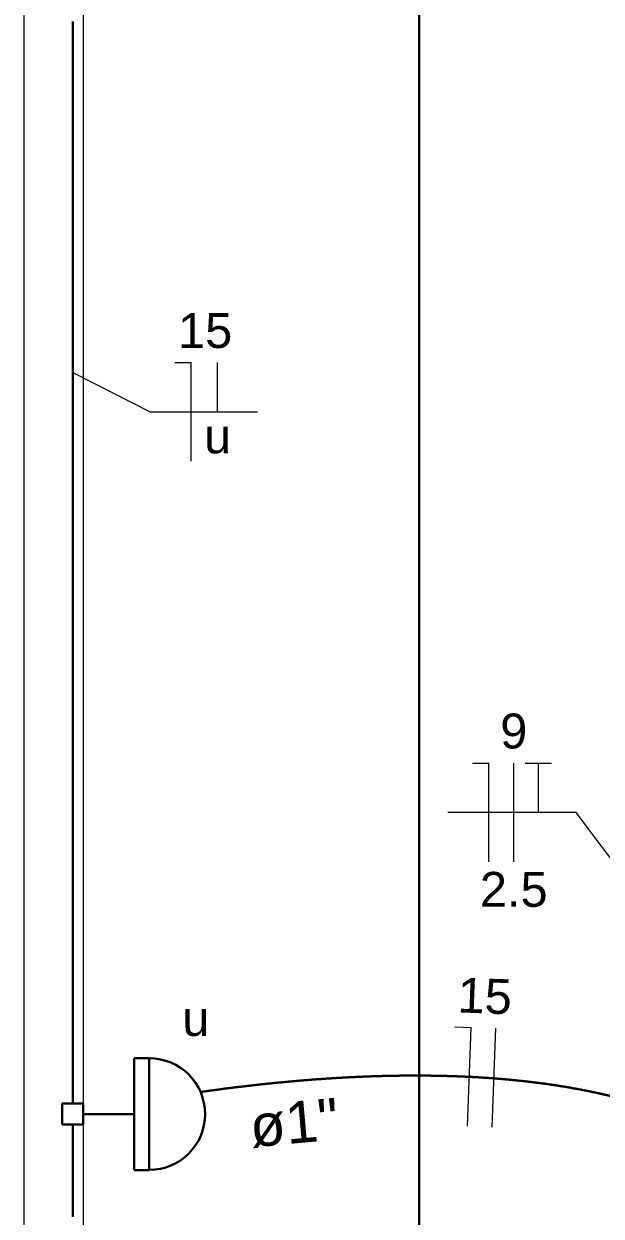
# Model space of a CAD drawing. Header units: millimetres. Extents: x 0 to 55.3, y 20.8 to 61.4.
# Drawn here: x 0 to 1.46, y 38.699 to 41.715 of the extents above; entities that cross this region are included whole.
import ezdxf

# ---------------------------------------------------------------- set-up
doc = ezdxf.new("R2010")
doc.units = ezdxf.units.MM
doc.linetypes.add('Dashed', pattern=[0.75, 0.5, -0.25])
for name, color, linetype, lineweight in [('ARQ_-_CALÇADA', 1, 'Continuous', 30), ('EL-Condutos', 4, 'Continuous', 30), ('EL-Fios', 2, 'Continuous', 20), ('EL-Textos_condutos', 2, 'Continuous', 20), ('EL-Textos_fios', 2, 'Continuous', 20), ('EL-Textos_pontos', 2, 'Continuous', 30), ('LOTE', 7, 'Continuous', 20), ('P-SIMBOL', 3, 'Continuous', 30)]:
    doc.layers.add(name, color=color, linetype=linetype, lineweight=lineweight)
doc.styles.add('Arial', font='Arial')

msp = doc.modelspace()

# ---------------------------------------------------------------- linework, layer by layer
at = {"layer": 'ARQ_-_CALÇADA', "flags": 128}
msp.add_lwpolyline([(0.150002, 35.725499), (1.000002, 35.725499), (1.000002, 48.425499), (11.300002, 48.425499), (11.300002, 49.425499), (14.000002, 49.425499), (14.000002, 34.475499), (14.850002, 34.475499)], dxfattribs=at)
at = {"layer": 'EL-Condutos', "linetype": 'Continuous', "flags": 128}
for points in [[(0.123593, 38.985183), (0.123593, 38.985945), (0.123593, 38.988163), (0.123593, 38.991739), (0.123593, 38.996573), (0.123593, 39.002566), (0.123593, 39.009619), (0.123593, 39.017631), (0.123594, 39.026505), (0.123594, 39.036139), (0.123594, 39.046436), (0.123595, 39.057296), (0.123595, 39.068619), (0.123595, 39.080306), (0.123596, 39.092257), (0.123596, 39.104375), (0.123596, 39.116558), (0.123597, 39.128707), (0.123597, 39.140725), (0.123597, 39.15251), (0.123598, 39.163963), (0.123598, 39.174314), (0.123598, 39.184311), (0.123599, 39.193979), (0.123599, 39.203342), (0.123599, 39.212423), (0.123599, 39.221248), (0.1236, 39.22984), (0.1236, 39.238224), (0.1236, 39.246422), (0.1236, 39.25446), (0.123601, 39.262362), (0.123601, 39.270151), (0.123601, 39.277852), (0.123601, 39.285489), (0.123602, 39.293085), (0.123602, 39.300666), (0.123602, 39.308254), (0.123602, 39.315875), (0.123602, 39.323552), (0.123603, 39.331309), (0.123603, 39.338664), (0.123603, 39.346105), (0.123603, 39.353626), (0.123604, 39.361221), (0.123604, 39.368884), (0.123604, 39.37661), (0.123604, 39.384392), (0.123604, 39.392225), (0.123605, 39.400102), (0.123605, 39.408019), (0.123605, 39.415968), (0.123605, 39.423945), (0.123606, 39.431944), (0.123606, 39.439958), (0.123606, 39.447981), (0.123606, 39.456009), (0.123607, 39.464035), (0.123607, 39.472052), (0.123607, 39.480057), (0.123607, 39.488041), (0.123607, 39.495505), (0.123608, 39.502949), (0.123608, 39.510372), (0.123608, 39.517778), (0.123608, 39.525167), (0.123609, 39.532541), (0.123609, 39.539902), (0.123609, 39.54725), (0.123609, 39.554587), (0.123609, 39.561914), (0.12361, 39.569234), (0.12361, 39.576547), (0.12361, 39.583854), (0.12361, 39.591158), (0.12361, 39.59846), (0.123611, 39.60576), (0.123611, 39.613061), (0.123611, 39.620364), (0.123611, 39.62767), (0.123612, 39.634981), (0.123612, 39.641851), (0.123612, 39.648726), (0.123612, 39.655606), (0.123612, 39.66249), (0.123613, 39.669378), (0.123613, 39.67627), (0.123613, 39.683166), (0.123613, 39.690064), (0.123613, 39.696965), (0.123614, 39.703868), (0.123614, 39.710773), (0.123614, 39.71768), (0.123614, 39.724588), (0.123614, 39.731497), (0.123615, 39.738406), (0.123615, 39.745316), (0.123615, 39.752226), (0.123615, 39.759135), (0.123615, 39.766043), (0.123616, 39.77295), (0.123616, 39.779448), (0.123616, 39.785945), (0.123616, 39.792441), (0.123616, 39.798935), (0.123617, 39.805429), (0.123617, 39.811921), (0.123617, 39.818413), (0.123617, 39.824904), (0.123617, 39.831394), (0.123618, 39.837884), (0.123618, 39.844373), (0.123618, 39.850862), (0.123618, 39.857351), (0.123618, 39.863839), (0.123618, 39.870328), (0.123619, 39.876816), (0.123619, 39.883304), (0.123619, 39.889792), (0.123619, 39.896281), (0.123619, 39.90277), (0.12362, 39.908893), (0.12362, 39.915016), (0.12362, 39.921139), (0.12362, 39.927263), (0.12362, 39.933387), (0.12362, 39.939511), (0.123621, 39.945635), (0.123621, 39.95176), (0.123621, 39.957884), (0.123621, 39.964009), (0.123621, 39.970134), (0.123622, 39.976259), (0.123622, 39.982384), (0.123622, 39.988509), (0.123622, 39.994635), (0.123622, 40.00076), (0.123622, 40.006885), (0.123623, 40.01301), (0.123623, 40.019135), (0.123623, 40.02526), (0.123623, 40.03106), (0.123623, 40.036859), (0.123624, 40.042659), (0.123624, 40.048458), (0.123624, 40.054258), (0.123624, 40.060057), (0.123624, 40.065856), (0.123624, 40.071655), (0.123625, 40.077454), (0.123625, 40.083253), (0.123625, 40.089053), (0.123625, 40.094852), (0.123625, 40.100651), (0.123625, 40.10645), (0.123626, 40.112249), (0.123626, 40.118048), (0.123626, 40.123847), (0.123626, 40.129646), (0.123626, 40.135445), (0.123626, 40.141244), (0.123627, 40.146758), (0.123627, 40.152273), (0.123627, 40.157788), (0.123627, 40.163303), (0.123627, 40.168818), (0.123627, 40.174332), (0.123628, 40.179847), (0.123628, 40.185362), (0.123628, 40.190877), (0.123628, 40.196392), (0.123628, 40.201907), (0.123628, 40.207422), (0.123629, 40.212936), (0.123629, 40.218451), (0.123629, 40.223966), (0.123629, 40.229481), (0.123629, 40.234996), (0.123629, 40.240511), (0.123629, 40.246026), (0.12363, 40.251541), (0.12363, 40.256812), (0.12363, 40.262084), (0.12363, 40.267355), (0.12363, 40.272627), (0.12363, 40.277899), (0.123631, 40.28317), (0.123631, 40.288442), (0.123631, 40.293714), (0.123631, 40.298985), (0.123631, 40.304257), (0.123631, 40.309528), (0.123631, 40.3148), (0.123632, 40.320071), (0.123632, 40.325343), (0.123632, 40.330615), (0.123632, 40.335886), (0.123632, 40.341158), (0.123632, 40.346429), (0.123633, 40.351701), (0.123633, 40.356973), (0.123633, 40.362042), (0.123633, 40.367111), (0.123633, 40.372181), (0.123633, 40.37725), (0.123633, 40.38232), (0.123634, 40.387389), (0.123634, 40.392458), (0.123634, 40.397528), (0.123634, 40.402597), (0.123634, 40.407667), (0.123634, 40.412736), (0.123635, 40.417805), (0.123635, 40.422875), (0.123635, 40.427944), (0.123635, 40.433014), (0.123635, 40.438083), (0.123635, 40.443153), (0.123635, 40.448222), (0.123636, 40.453291), (0.123636, 40.458361), (0.123636, 40.463269), (0.123636, 40.468177), (0.123636, 40.473086), (0.123636, 40.477994), (0.123636, 40.482902), (0.123637, 40.48781), (0.123637, 40.492719), (0.123637, 40.497627), (0.123637, 40.502535), (0.123637, 40.507444), (0.123637, 40.512352), (0.123637, 40.51726), (0.123638, 40.522168), (0.123638, 40.527077), (0.123638, 40.531985), (0.123638, 40.536893), (0.123638, 40.541801), (0.123638, 40.54671), (0.123638, 40.551618), (0.123639, 40.556526), (0.123639, 40.561314), (0.123639, 40.566103), (0.123639, 40.570891), (0.123639, 40.575679), (0.123639, 40.580467), (0.123639, 40.585256), (0.12364, 40.590044), (0.12364, 40.594832), (0.12364, 40.59962), (0.12364, 40.604408), (0.12364, 40.609197), (0.12364, 40.613985), (0.12364, 40.618773), (0.123641, 40.623561), (0.123641, 40.628349), (0.123641, 40.633138), (0.123641, 40.637926), (0.123641, 40.642714), (0.123641, 40.647502), (0.123641, 40.65229), (0.123642, 40.657), (0.123642, 40.661709), (0.123642, 40.666418), (0.123642, 40.671127), (0.123642, 40.675836), (0.123642, 40.680546), (0.123642, 40.685255), (0.123642, 40.689964), (0.123643, 40.694673), (0.123643, 40.699382), (0.123643, 40.704091), (0.123643, 40.708801), (0.123643, 40.71351), (0.123643, 40.718219), (0.123643, 40.722928), (0.123644, 40.727637), (0.123644, 40.732347), (0.123644, 40.737056), (0.123644, 40.741765), (0.123644, 40.746474), (0.123644, 40.751145), (0.123644, 40.755817), (0.123645, 40.760488), (0.123645, 40.765159), (0.123645, 40.76983), (0.123645, 40.774502), (0.123645, 40.779173), (0.123645, 40.783844), (0.123645, 40.788515), (0.123646, 40.793187), (0.123646, 40.797858), (0.123646, 40.802529), (0.123646, 40.8072), (0.123646, 40.811872), (0.123646, 40.816543), (0.123646, 40.821214), (0.123646, 40.825885), (0.123647, 40.830557), (0.123647, 40.835228), (0.123647, 40.839899), (0.123647, 40.844573), (0.123647, 40.849248), (0.123647, 40.853922), (0.123647, 40.858596), (0.123648, 40.863271), (0.123648, 40.867945), (0.123648, 40.872619), (0.123648, 40.877294), (0.123648, 40.881968), (0.123648, 40.886643), (0.123648, 40.891317), (0.123649, 40.895991), (0.123649, 40.900666), (0.123649, 40.90534), (0.123649, 40.910014), (0.123649, 40.914689), (0.123649, 40.919363), (0.123649, 40.924037), (0.123649, 40.928712), (0.12365, 40.933386), (0.12365, 40.938104), (0.12365, 40.942823), (0.12365, 40.947542), (0.12365, 40.95226), (0.12365, 40.956979), (0.12365, 40.961697), (0.123651, 40.966416), (0.123651, 40.971134), (0.123651, 40.975853), (0.123651, 40.980571), (0.123651, 40.98529), (0.123651, 40.990008), (0.123651, 40.994727), (0.123652, 40.999445), (0.123652, 41.004164), (0.123652, 41.008882), (0.123652, 41.013601), (0.123652, 41.018319), (0.123652, 41.023038), (0.123652, 41.027756), (0.123653, 41.03256), (0.123653, 41.037364), (0.123653, 41.042168), (0.123653, 41.046971), (0.123653, 41.051775), (0.123653, 41.056579), (0.123653, 41.061382), (0.123654, 41.066186), (0.123654, 41.07099), (0.123654, 41.075794), (0.123654, 41.080597), (0.123654, 41.085401), (0.123654, 41.090205), (0.123654, 41.095009), (0.123655, 41.099812), (0.123655, 41.104616), (0.123655, 41.10942), (0.123655, 41.114224), (0.123655, 41.119027), (0.123655, 41.123831), (0.123655, 41.128761), (0.123655, 41.133691), (0.123656, 41.138621), (0.123656, 41.143551), (0.123656, 41.148481), (0.123656, 41.153411), (0.123656, 41.158341), (0.123656, 41.163271), (0.123657, 41.168201), (0.123657, 41.173131), (0.123657, 41.178061), (0.123657, 41.182991), (0.123657, 41.187922), (0.123657, 41.192852), (0.123657, 41.197782), (0.123658, 41.202712), (0.123658, 41.207642), (0.123658, 41.212572), (0.123658, 41.217502), (0.123658, 41.222432), (0.123658, 41.227529), (0.123658, 41.232626), (0.123659, 41.237724), (0.123659, 41.242821), (0.123659, 41.247919), (0.123659, 41.253016), (0.123659, 41.258113), (0.123659, 41.263211), (0.123659, 41.268308), (0.12366, 41.273405), (0.12366, 41.278503), (0.12366, 41.2836), (0.12366, 41.288698), (0.12366, 41.293795), (0.12366, 41.298892), (0.12366, 41.30399), (0.123661, 41.309087), (0.123661, 41.314184), (0.123661, 41.319282), (0.123661, 41.324379), (0.123661, 41.329685), (0.123661, 41.334991), (0.123662, 41.340297), (0.123662, 41.345602), (0.123662, 41.350908), (0.123662, 41.356214), (0.123662, 41.36152), (0.123662, 41.366825), (0.123662, 41.372131), (0.123663, 41.377437), (0.123663, 41.382743), (0.123663, 41.388049), (0.123663, 41.393354), (0.123663, 41.39866), (0.123663, 41.403966), (0.123664, 41.409272), (0.123664, 41.414577), (0.123664, 41.419883), (0.123664, 41.425189), (0.123664, 41.430495), (0.123664, 41.43605), (0.123665, 41.441605), (0.123665, 41.447161), (0.123665, 41.452716), (0.123665, 41.458271), (0.123665, 41.463827), (0.123665, 41.469382), (0.123666, 41.474937), (0.123666, 41.480492), (0.123666, 41.486048), (0.123666, 41.491603), (0.123666, 41.497158), (0.123666, 41.502714), (0.123666, 41.508269), (0.123667, 41.513824), (0.123667, 41.519379), (0.123667, 41.524934), (0.123667, 41.53049), (0.123667, 41.536045), (0.123667, 41.5416), (0.123668, 41.547446), (0.123668, 41.553291), (0.123668, 41.559137), (0.123668, 41.564982), (0.123668, 41.570828), (0.123668, 41.576674), (0.123669, 41.582519), (0.123669, 41.588365), (0.123669, 41.59421), (0.123669, 41.600056), (0.123669, 41.605902), (0.12367, 41.611748), (0.12367, 41.617593), (0.12367, 41.623439), (0.12367, 41.629285), (0.12367, 41.635131), (0.12367, 41.640977), (0.123671, 41.646823), (0.123671, 41.652669), (0.123671, 41.658515), (0.123671, 41.664693), (0.123671, 41.670871), (0.123671, 41.677049), (0.123672, 41.683227), (0.123672, 41.689405), (0.123672, 41.695583), (0.123672, 41.701761), (0.123672, 41.707939), (0.123673, 41.714117), (0.123673, 41.720295)], [(0.123594, 38.93098), (0.123594, 38.930743), (0.123594, 38.93005), (0.123594, 38.928935), (0.123594, 38.927427), (0.123595, 38.925557), (0.123595, 38.923357), (0.123595, 38.920857), (0.123595, 38.918089), (0.123595, 38.915083), (0.123596, 38.91187), (0.123596, 38.908482), (0.123596, 38.904949), (0.123597, 38.901303), (0.123597, 38.897574), (0.123597, 38.893793), (0.123598, 38.889991), (0.123598, 38.8862), (0.123598, 38.88245), (0.123599, 38.878773), (0.123599, 38.875199), (0.123599, 38.871962), (0.1236, 38.868837), (0.1236, 38.865814), (0.1236, 38.862887), (0.1236, 38.860047), (0.123601, 38.857288), (0.123601, 38.854602), (0.123601, 38.851981), (0.123601, 38.849418), (0.123602, 38.846906), (0.123602, 38.844436), (0.123602, 38.842001), (0.123602, 38.839594), (0.123602, 38.837207), (0.123603, 38.834832), (0.123603, 38.832463), (0.123603, 38.830091), (0.123603, 38.827709), (0.123604, 38.825309), (0.123604, 38.822885), (0.123604, 38.820581), (0.123604, 38.81825), (0.123604, 38.815895), (0.123605, 38.813516), (0.123605, 38.811116), (0.123605, 38.808696), (0.123605, 38.806259), (0.123605, 38.803805), (0.123606, 38.801338), (0.123606, 38.798858), (0.123606, 38.796368), (0.123606, 38.793869), (0.123607, 38.791364), (0.123607, 38.788854), (0.123607, 38.78634), (0.123607, 38.783826), (0.123607, 38.781312), (0.123608, 38.7788), (0.123608, 38.776293), (0.123608, 38.773792), (0.123608, 38.771449), (0.123609, 38.769113), (0.123609, 38.766782), (0.123609, 38.764458), (0.123609, 38.762139), (0.123609, 38.759824), (0.12361, 38.757514), (0.12361, 38.755208), (0.12361, 38.752905), (0.12361, 38.750605), (0.12361, 38.748308), (0.123611, 38.746013), (0.123611, 38.743719), (0.123611, 38.741427), (0.123611, 38.739135), (0.123611, 38.736844), (0.123612, 38.734553), (0.123612, 38.73226), (0.123612, 38.729967), (0.123612, 38.727673), (0.123612, 38.725512), (0.123613, 38.72335), (0.123613, 38.721186), (0.123613, 38.719021), (0.123613, 38.716855), (0.123613, 38.714688), (0.123614, 38.712519), (0.123614, 38.71035), (0.123614, 38.708179), (0.123614, 38.706008), (0.123614, 38.703836), (0.123615, 38.701664), (0.123615, 38.699492), (0.123615, 38.697319)]]:
    msp.add_lwpolyline(points, dxfattribs=at)
at = {"layer": 'EL-Condutos', "linetype": 'Dashed', "ltscale": 7, "flags": 128}
msp.add_lwpolyline([(1.597235, 38.969704), (1.597119, 38.969743), (1.596779, 38.969856), (1.596232, 38.97004), (1.595493, 38.970288), (1.594575, 38.970595), (1.593495, 38.970956), (1.592267, 38.971366), (1.590906, 38.97182), (1.589428, 38.972313), (1.587847, 38.972838), (1.586178, 38.973393), (1.584437, 38.97397), (1.582638, 38.974565), (1.580796, 38.975173), (1.578926, 38.975789), (1.577044, 38.976408), (1.575164, 38.977023), (1.573302, 38.977631), (1.571471, 38.978226), (1.569689, 38.978802), (1.567929, 38.979368), (1.566231, 38.979911), (1.56459, 38.980432), (1.563001, 38.980933), (1.56146, 38.981416), (1.559964, 38.981881), (1.558508, 38.982331), (1.557088, 38.982767), (1.5557, 38.98319), (1.554339, 38.983601), (1.553002, 38.984002), (1.551685, 38.984395), (1.550383, 38.984781), (1.549091, 38.985161), (1.547807, 38.985536), (1.546526, 38.985909), (1.545244, 38.98628), (1.543956, 38.986652), (1.542658, 38.987025), (1.541347, 38.987401), (1.539991, 38.987789), (1.538617, 38.98818), (1.537227, 38.988576), (1.535822, 38.988975), (1.534403, 38.989377), (1.532971, 38.989782), (1.531527, 38.990189), (1.530073, 38.990597), (1.528609, 38.991007), (1.527137, 38.991418), (1.525658, 38.991829), (1.524173, 38.992241), (1.522683, 38.992653), (1.521189, 38.993064), (1.519693, 38.993474), (1.518196, 38.993883), (1.516698, 38.99429), (1.515201, 38.994695), (1.513707, 38.995097), (1.512215, 38.995496), (1.510697, 38.995901), (1.509183, 38.996302), (1.507673, 38.9967), (1.506166, 38.997095), (1.504663, 38.997487), (1.503163, 38.997876), (1.501665, 38.998262), (1.50017, 38.998646), (1.498677, 38.999027), (1.497186, 38.999406), (1.495696, 38.999782), (1.494207, 39.000157), (1.492719, 39.000529), (1.491231, 39.000899), (1.489744, 39.001268), (1.488256, 39.001634), (1.486768, 39.001999), (1.48528, 39.002363), (1.48379, 39.002725), (1.482299, 39.003086), (1.480775, 39.003453), (1.479249, 39.003819), (1.477722, 39.004184), (1.476193, 39.004548), (1.474663, 39.00491), (1.473132, 39.00527), (1.471599, 39.00563), (1.470065, 39.005988), (1.468531, 39.006345), (1.466995, 39.0067), (1.465458, 39.007053), (1.46392, 39.007406), (1.462382, 39.007756), (1.460843, 39.008106), (1.459304, 39.008453), (1.457764, 39.008799), (1.456224, 39.009144), (1.454684, 39.009487), (1.453143, 39.009828), (1.451602, 39.010167), (1.45003, 39.010512), (1.448458, 39.010855), (1.446886, 39.011196), (1.445313, 39.011535), (1.443741, 39.011873), (1.442168, 39.012208), (1.440596, 39.012543), (1.439023, 39.012875), (1.43745, 39.013206), (1.435877, 39.013535), (1.434304, 39.013862), (1.43273, 39.014188), (1.431157, 39.014512), (1.429583, 39.014835), (1.428008, 39.015155), (1.426434, 39.015475), (1.424859, 39.015792), (1.423284, 39.016108), (1.421708, 39.016423), (1.420132, 39.016736), (1.418524, 39.017054), (1.416915, 39.01737), (1.415305, 39.017685), (1.413696, 39.017998), (1.412085, 39.018309), (1.410475, 39.018619), (1.408864, 39.018927), (1.407253, 39.019234), (1.405641, 39.019539), (1.404029, 39.019842), (1.402417, 39.020144), (1.400804, 39.020444), (1.399191, 39.020743), (1.397578, 39.02104), (1.395965, 39.021336), (1.394351, 39.02163), (1.392737, 39.021922), (1.391122, 39.022213), (1.389508, 39.022502), (1.387893, 39.02279), (1.386245, 39.023082), (1.384597, 39.023372), (1.382949, 39.023661), (1.3813, 39.023948), (1.379651, 39.024233), (1.378002, 39.024517), (1.376353, 39.0248), (1.374703, 39.02508), (1.373054, 39.025359), (1.371404, 39.025637), (1.369753, 39.025913), (1.368103, 39.026187), (1.366452, 39.02646), (1.364801, 39.026731), (1.36315, 39.027001), (1.361498, 39.027269), (1.359846, 39.027536), (1.358194, 39.027801), (1.356542, 39.028064), (1.354889, 39.028326), (1.353204, 39.028592), (1.351518, 39.028856), (1.349831, 39.029118), (1.348145, 39.029379), (1.346458, 39.029638), (1.344771, 39.029896), (1.343083, 39.030152), (1.341396, 39.030407), (1.339708, 39.03066), (1.33802, 39.030911), (1.336332, 39.031161), (1.334643, 39.03141), (1.332955, 39.031656), (1.331266, 39.031902), (1.329577, 39.032145), (1.327887, 39.032388), (1.326198, 39.032628), (1.324508, 39.032867), (1.322818, 39.033105), (1.321128, 39.033341), (1.319404, 39.03358), (1.31768, 39.033818), (1.315955, 39.034054), (1.314231, 39.034289), (1.312506, 39.034522), (1.310781, 39.034753), (1.309056, 39.034983), (1.307331, 39.035211), (1.305606, 39.035438), (1.30388, 39.035663), (1.302154, 39.035887), (1.300428, 39.036109), (1.298702, 39.03633), (1.296975, 39.036549), (1.295248, 39.036767), (1.293522, 39.036983), (1.291795, 39.037197), (1.290067, 39.037411), (1.28834, 39.037622), (1.286612, 39.037832), (1.284851, 39.038045), (1.283089, 39.038256), (1.281327, 39.038466), (1.279565, 39.038674), (1.277803, 39.03888), (1.276041, 39.039085), (1.274278, 39.039289), (1.272515, 39.039491), (1.270752, 39.039691), (1.268989, 39.03989), (1.267226, 39.040087), (1.265462, 39.040283), (1.263699, 39.040478), (1.261935, 39.040671), (1.260171, 39.040862), (1.258407, 39.041052), (1.256643, 39.04124), (1.254878, 39.041427), (1.253114, 39.041613), (1.251349, 39.041797), (1.24955, 39.041983), (1.247751, 39.042167), (1.245952, 39.04235), (1.244152, 39.042531), (1.242353, 39.042711), (1.240553, 39.04289), (1.238753, 39.043067), (1.236953, 39.043242), (1.235153, 39.043416), (1.233353, 39.043588), (1.231553, 39.043759), (1.229752, 39.043929), (1.227951, 39.044096), (1.226151, 39.044263), (1.22435, 39.044428), (1.222548, 39.044591), (1.220747, 39.044753), (1.218946, 39.044914), (1.217144, 39.045073), (1.215343, 39.045231), (1.213507, 39.04539), (1.211671, 39.045548), (1.209834, 39.045704), (1.207998, 39.045858), (1.206161, 39.046011), (1.204325, 39.046163), (1.202488, 39.046313), (1.200651, 39.046462), (1.198814, 39.046609), (1.196977, 39.046755), (1.195139, 39.046899), (1.193302, 39.047042), (1.191465, 39.047183), (1.189627, 39.047323), (1.187789, 39.047462), (1.185951, 39.047599), (1.184113, 39.047734), (1.182275, 39.047868), (1.180437, 39.048001), (1.178599, 39.048132), (1.176726, 39.048264), (1.174853, 39.048395), (1.17298, 39.048524), (1.171107, 39.048652), (1.169233, 39.048778), (1.16736, 39.048903), (1.165487, 39.049026), (1.163613, 39.049148), (1.161739, 39.049268), (1.159865, 39.049387), (1.157992, 39.049505), (1.156118, 39.049621), (1.154244, 39.049735), (1.152369, 39.049848), (1.150495, 39.04996), (1.148621, 39.05007), (1.146746, 39.050179), (1.144872, 39.050287), (1.142997, 39.050393), (1.141123, 39.050497), (1.139213, 39.050602), (1.137304, 39.050706), (1.135394, 39.050808), (1.133484, 39.050909), (1.131575, 39.051008), (1.129665, 39.051106), (1.127755, 39.051202), (1.125845, 39.051297), (1.123935, 39.05139), (1.122024, 39.051482), (1.120114, 39.051573), (1.118204, 39.051662), (1.116294, 39.051749), (1.114383, 39.051836), (1.112473, 39.05192), (1.110562, 39.052004), (1.108652, 39.052086), (1.106741, 39.052166), (1.10483, 39.052246), (1.102919, 39.052323), (1.100974, 39.052401), (1.099028, 39.052478), (1.097082, 39.052552), (1.095136, 39.052626), (1.09319, 39.052698), (1.091244, 39.052768), (1.089298, 39.052838), (1.087352, 39.052905), (1.085405, 39.052972), (1.083459, 39.053036), (1.081513, 39.0531), (1.079566, 39.053162), (1.07762, 39.053222), (1.075674, 39.053282), (1.073727, 39.05334), (1.071781, 39.053396), (1.069834, 39.053451), (1.067887, 39.053505), (1.065941, 39.053557), (1.063994, 39.053608), (1.062012, 39.053658), (1.06003, 39.053707), (1.058049, 39.053754), (1.056067, 39.053801), (1.054085, 39.053845), (1.052103, 39.053888), (1.050121, 39.05393), (1.048139, 39.053971), (1.046156, 39.05401), (1.044174, 39.054047), (1.042192, 39.054083), (1.04021, 39.054118), (1.038228, 39.054152), (1.036246, 39.054184), (1.034263, 39.054214), (1.032281, 39.054244), (1.030299, 39.054272), (1.028317, 39.054298), (1.026334, 39.054323), (1.024352, 39.054347), (1.022335, 39.05437), (1.020317, 39.054391), (1.018299, 39.054411), (1.016282, 39.05443), (1.014264, 39.054447), (1.012246, 39.054463), (1.010229, 39.054477), (1.008211, 39.05449), (1.006193, 39.054501), (1.004176, 39.054512), (1.002158, 39.05452), (1.00014, 39.054528), (0.998123, 39.054534), (0.996105, 39.054539), (0.994087, 39.054542), (0.992069, 39.054544), (0.990052, 39.054544), (0.988034, 39.054544), (0.986016, 39.054542), (0.983999, 39.054538), (0.981946, 39.054533), (0.979893, 39.054527), (0.977839, 39.054519), (0.975786, 39.05451), (0.973733, 39.0545), (0.97168, 39.054488), (0.969627, 39.054474), (0.967574, 39.05446), (0.965521, 39.054444), (0.963468, 39.054427), (0.961415, 39.054408), (0.959362, 39.054388), (0.957309, 39.054366), (0.955256, 39.054343), (0.953203, 39.054319), (0.951151, 39.054294), (0.949098, 39.054267), (0.947045, 39.054239), (0.944992, 39.054209), (0.942939, 39.054178), (0.940851, 39.054146), (0.938762, 39.054111), (0.936674, 39.054076), (0.934586, 39.054039), (0.932498, 39.054001), (0.93041, 39.053961), (0.928322, 39.05392), (0.926233, 39.053878), (0.924145, 39.053834), (0.922057, 39.053789), (0.919969, 39.053742), (0.917881, 39.053695), (0.915793, 39.053646), (0.913705, 39.053595), (0.911617, 39.053543), (0.90953, 39.05349), (0.907442, 39.053436), (0.905354, 39.05338), (0.903266, 39.053323), (0.901178, 39.053264), (0.899055, 39.053204), (0.896932, 39.053142), (0.894809, 39.053078), (0.892686, 39.053013), (0.890563, 39.052947), (0.88844, 39.052879), (0.886317, 39.052811), (0.884194, 39.05274), (0.882071, 39.052669), (0.879948, 39.052596), (0.877825, 39.052522), (0.875702, 39.052446), (0.87358, 39.052369), (0.871457, 39.052291), (0.869334, 39.052211), (0.867212, 39.05213), (0.865089, 39.052048), (0.862967, 39.051965), (0.860844, 39.05188), (0.858722, 39.051794), (0.856564, 39.051705), (0.854406, 39.051614), (0.852249, 39.051523), (0.850091, 39.05143), (0.847933, 39.051336), (0.845775, 39.05124), (0.843618, 39.051143), (0.84146, 39.051045), (0.839303, 39.050945), (0.837145, 39.050844), (0.834988, 39.050742), (0.832831, 39.050638), (0.830674, 39.050533), (0.828517, 39.050427), (0.826359, 39.05032), (0.824203, 39.050211), (0.822046, 39.050101), (0.819889, 39.049989), (0.817732, 39.049877), (0.815575, 39.049763), (0.813383, 39.049646), (0.811191, 39.049527), (0.808999, 39.049407), (0.806807, 39.049286), (0.804615, 39.049163), (0.802423, 39.04904), (0.800231, 39.048914), (0.798039, 39.048788), (0.795848, 39.04866), (0.793656, 39.048531), (0.791465, 39.048401), (0.789273, 39.048269), (0.787082, 39.048136), (0.78489, 39.048002), (0.782699, 39.047866), (0.780508, 39.047729), (0.778317, 39.047591), (0.776125, 39.047452), (0.773934, 39.047311), (0.771743, 39.047169), (0.769517, 39.047023), (0.76729, 39.046876), (0.765063, 39.046728), (0.762837, 39.046578), (0.760611, 39.046427), (0.758384, 39.046275), (0.756158, 39.046121), (0.753932, 39.045967), (0.751706, 39.04581), (0.74948, 39.045653), (0.747254, 39.045494), (0.745029, 39.045334), (0.742804, 39.045173), (0.740578, 39.045011), (0.738353, 39.044847), (0.736128, 39.044682), (0.733904, 39.044515), (0.731679, 39.044348), (0.729455, 39.044179), (0.727231, 39.044009), (0.724972, 39.043835), (0.722712, 39.043659), (0.720453, 39.043483), (0.718194, 39.043305), (0.715936, 39.043125), (0.713677, 39.042945), (0.711418, 39.042763), (0.709159, 39.04258), (0.706901, 39.042395), (0.704642, 39.04221), (0.702383, 39.042022), (0.700124, 39.041834), (0.697865, 39.041644), (0.695606, 39.041453), (0.693346, 39.041261), (0.691086, 39.041067), (0.688826, 39.040872), (0.686566, 39.040676), (0.684305, 39.040479), (0.682044, 39.04028), (0.679747, 39.040076), (0.67745, 39.039871), (0.675152, 39.039665), (0.672854, 39.039458), (0.670557, 39.039249), (0.668259, 39.039039), (0.665962, 39.038828), (0.663665, 39.038616), (0.661369, 39.038402), (0.659074, 39.038187), (0.65678, 39.037971), (0.654486, 39.037754), (0.652194, 39.037536), (0.649903, 39.037317), (0.647613, 39.037096), (0.645324, 39.036875), (0.643037, 39.036652), (0.640752, 39.036429), (0.638469, 39.036204), (0.636188, 39.035979), (0.633873, 39.035748), (0.63156, 39.035517), (0.629248, 39.035285), (0.626937, 39.035052), (0.624626, 39.034817), (0.622315, 39.034581), (0.620003, 39.034344), (0.61769, 39.034105), (0.615376, 39.033865), (0.613059, 39.033623), (0.610739, 39.033379), (0.608417, 39.033134), (0.606091, 39.032887), (0.603761, 39.032638), (0.601426, 39.032387), (0.599086, 39.032134), (0.596741, 39.03188), (0.59439, 39.031623), (0.592032, 39.031364), (0.589667, 39.031102), (0.587259, 39.030835), (0.584845, 39.030565), (0.582427, 39.030293), (0.580007, 39.03002), (0.577587, 39.029746), (0.575168, 39.02947), (0.572752, 39.029194), (0.570342, 39.028917), (0.567938, 39.02864), (0.565544, 39.028363), (0.56316, 39.028086), (0.560789, 39.027809), (0.558432, 39.027534), (0.556091, 39.027259), (0.553768, 39.026986), (0.551465, 39.026714), (0.549183, 39.026444), (0.546926, 39.026176), (0.544693, 39.025911), (0.542488, 39.025648), (0.540277, 39.025384), (0.538089, 39.025122), (0.535917, 39.02486), (0.533754, 39.024599), (0.531593, 39.024337), (0.529427, 39.024073), (0.527249, 39.023806), (0.525052, 39.023535), (0.522828, 39.023258), (0.520572, 39.022976), (0.518276, 39.022687), (0.515932, 39.022391), (0.513535, 39.022085), (0.511076, 39.021769), (0.50855, 39.021443), (0.505949, 39.021104), (0.503266, 39.020753), (0.500493, 39.020388), (0.497625, 39.020008), (0.494654, 39.019613), (0.491532, 39.019195), (0.488323, 39.018763), (0.485054, 39.018322), (0.481753, 39.017875), (0.478444, 39.017425), (0.475156, 39.016978), (0.471915, 39.016535), (0.468747, 39.016102), (0.465679, 39.015682), (0.462738, 39.015278), (0.459951, 39.014895), (0.457343, 39.014536), (0.454943, 39.014205), (0.452776, 39.013906), (0.450869, 39.013643), (0.449249, 39.013419), (0.447943, 39.013238), (0.446977, 39.013105), (0.446378, 39.013022), (0.446172, 39.012993)], dxfattribs=at)
at = {"layer": 'EL-Fios'}
for p, q in [((0.381753, 40.858149), (0.42342, 40.858149)), ((0.42342, 40.608149), (0.42342, 40.858149)), ((0.48997, 40.733149), (0.48997, 40.858149)), ((1.134707, 39.845099), (1.176377, 39.845099)), ((1.176377, 39.595099), (1.176377, 39.845099)), ((1.238877, 39.595099), (1.238877, 39.845099)), ((1.268042, 39.845099), (1.334707, 39.845099)), ((1.301377, 39.720099), (1.301377, 39.845099)), ((1.089987, 39.177899), (1.131622, 39.176349)), ((1.122247, 38.926549), (1.131622, 39.176349)), ((1.184702, 38.924199), (1.194082, 39.173999))]:
    msp.add_line(p, q, dxfattribs=at)
at = {"layer": 'EL-Textos_fios'}
for p, q in [((0.123647, 40.832849), (0.319253, 40.733149)), ((0.319253, 40.733149), (0.590937, 40.733149)), ((1.397207, 39.720099), (1.072207, 39.720099)), ((1.578512, 39.477899), (1.397207, 39.720099))]:
    msp.add_line(p, q, dxfattribs=at)
at = {"layer": 'LOTE'}
for p, q in [((0.000002, 54.075499), (0.000002, 29.075499)), ((0.150002, 53.925499), (0.150002, 29.225499))]:
    msp.add_line(p, q, dxfattribs=at)
at = {"layer": 'P-SIMBOL'}
for p, q in [((0.278592, 39.098649), (0.278592, 38.815649)), ((0.278592, 39.098649), (0.317092, 39.098649)), ((0.317092, 39.098649), (0.317092, 38.815649)), ((0.317092, 39.098649), (0.317092, 38.815649)), ((0.097092, 38.983649), (0.150092, 38.983649)), ((0.097092, 38.930649), (0.097092, 38.983649)), ((0.150092, 38.983649), (0.150092, 38.930649)), ((0.278592, 38.957149), (0.150092, 38.957149)), ((0.150092, 38.930649), (0.097092, 38.930649)), ((0.278592, 38.815649), (0.317092, 38.815649))]:
    msp.add_line(p, q, dxfattribs=at)
msp.add_arc((0.317092, 38.957149), 0.14125, 270, 90, dxfattribs=at)

# ---------------------------------------------------------------- texts
at = {"layer": 'EL-Textos_condutos', "insert": (0.688373, 38.880306), "char_height": 0.1059, "width": 0.38124, "attachment_point": 8, "rotation": 5.133702, "line_spacing_factor": 0.798, "style": 'Arial'}
msp.add_mtext('ø1"', dxfattribs=at)
at = {"layer": 'EL-Textos_fios', "char_height": 0.08825, "attachment_point": 8, "line_spacing_factor": 0.798, "style": 'Arial'}
for s, insert, width in [('15', (0.458502, 40.893621), 0.2118), ('u', (0.490002, 40.627121), 0.1059), ('9', (1.239002, 39.880621), 0.1059), ('2.5', (1.239002, 39.480121), 0.3177)]:
    msp.add_mtext(s, dxfattribs=dict(at, insert=insert, width=width))
at = {"layer": 'EL-Textos_fios', "insert": (1.164094, 39.210601), "char_height": 0.08825, "width": 0.2118, "attachment_point": 8, "rotation": 357.85225, "line_spacing_factor": 0.798, "style": 'Arial'}
msp.add_mtext('15', dxfattribs=at)
at = {"layer": 'EL-Textos_pontos', "insert": (0.435002, 39.153621), "char_height": 0.08825, "width": 0.1059, "attachment_point": 8, "line_spacing_factor": 0.798, "style": 'Arial'}
msp.add_mtext('u', dxfattribs=at)

doc.saveas('drawing.dxf')
